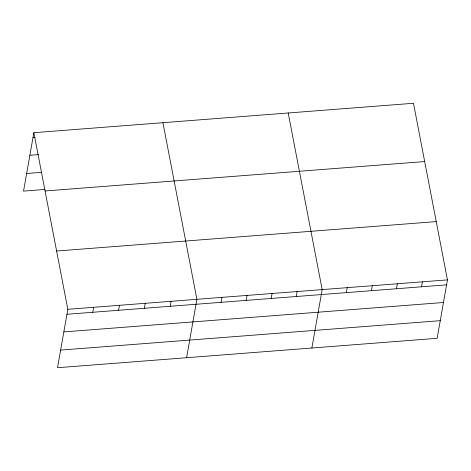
<?xml version="1.0" encoding="UTF-8"?>
<svg xmlns="http://www.w3.org/2000/svg" width="471" height="471" viewBox="0 0 471 471"><rect width="100%" height="100%" fill="white"/><g stroke="black" fill="none" stroke-linecap="round" stroke-linejoin="round"><path stroke-width="0.71" d="M33.853 132.692L67.824 309.306L57.527 367.721L437.147 338.308L447.45 279.892L413.473 103.279L33.853 132.692L23.55 191.108L45.063 189.442M92.763 312.273L93.641 307.304M118.58 310.277L119.451 305.308M144.391 308.275L145.268 303.306M170.208 306.274L171.085 301.305M186.598 357.725L196.896 299.303L162.925 122.69M221.076 302.335L221.953 297.36M246.133 300.392L247.01 295.423M271.184 298.449L272.061 293.48M296.241 296.506L297.119 291.537M311.873 348.016L322.176 289.594L288.199 112.981M346.35 292.626L347.227 287.657M371.407 290.684L372.284 285.714M396.464 288.741L397.341 283.772M421.516 286.798L422.393 281.829M32.976 137.662L35.125 137.497M29.861 155.3L38.469 154.635M26.659 173.475L41.719 172.304M45.063 190.973L424.689 161.559M56.614 251.025L436.24 221.605M67.824 309.306L447.45 279.892M66.947 314.275L446.573 284.861M63.838 331.914L443.464 302.5M60.635 350.088L440.261 320.669"/></g></svg>
